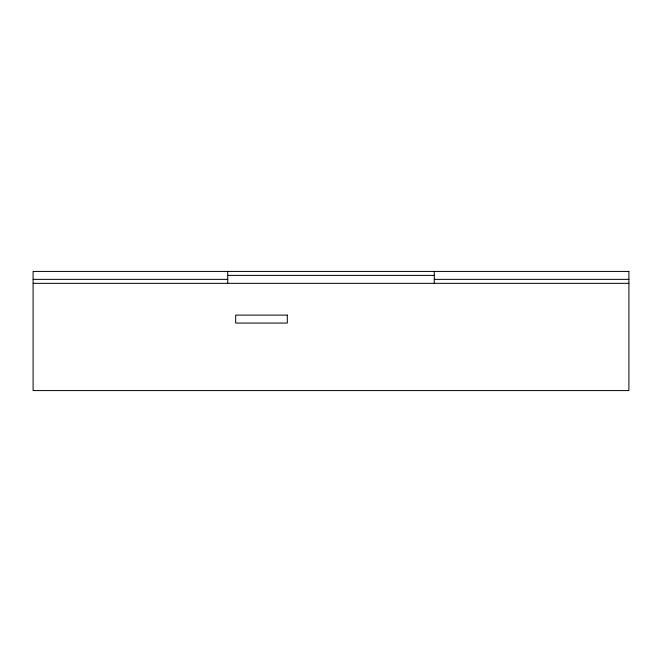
<?xml version="1.0" encoding="UTF-8"?>
<svg xmlns="http://www.w3.org/2000/svg" width="662" height="662" viewBox="0 0 662 662"><rect width="100%" height="100%" fill="white"/><g stroke="black" fill="none" stroke-linecap="round" stroke-linejoin="round"><path stroke-width="0.99" d="M227.728 275.392L434.272 275.392M33.1 279.364L227.728 279.364M434.272 279.364L628.9 279.364M33.1 283.336L628.9 283.336M434.272 271.42L434.272 283.336M227.728 271.42L227.728 283.336M628.9 271.42L33.1 271.42L33.1 390.58L628.9 390.58L628.9 271.42M287.308 315.112L235.672 315.112L235.672 323.056L287.308 323.056L287.308 315.112"/></g></svg>
